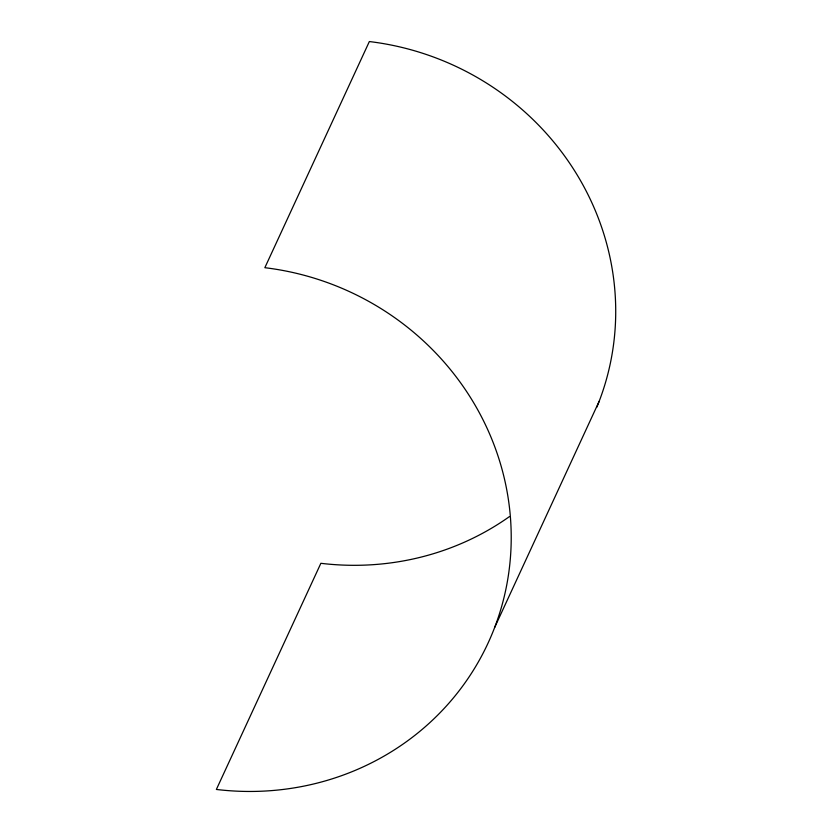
<?xml version="1.0" encoding="UTF-8"?>
<svg xmlns="http://www.w3.org/2000/svg" width="831" height="831" viewBox="0 0 831 831"><rect width="100%" height="100%" fill="white"/><g stroke="black" fill="none" stroke-linecap="round" stroke-linejoin="round"><path stroke-width="1.25" d="M494.674 627.426L599.172 401.28M509.382 516.643A272.661 260.747 24.8 0 1 320.87 563.304L216.372 789.45A272.661 260.747 24.8 0 0 510.13 561.018A272.661 260.747 24.8 0 0 264.85 267.696L369.348 41.55A272.661 260.747 24.8 0 1 596.814 407.221"/></g></svg>
